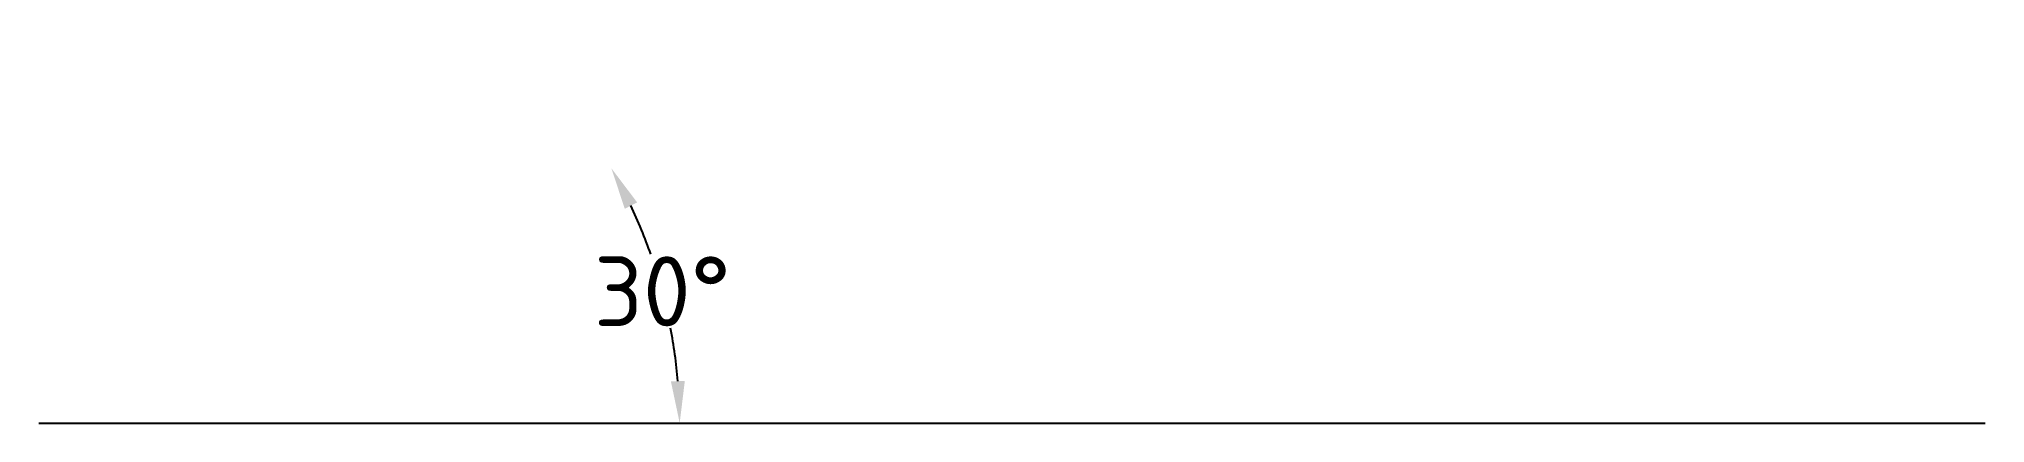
# Model space of a CAD drawing. Header units: millimetres. Extents: x 54 to 193, y 5 to 32.
import ezdxf

# ---------------------------------------------------------------- set-up
doc = ezdxf.new("R2010")
doc.units = ezdxf.units.MM
doc.header["$MEASUREMENT"] = 0
doc.styles.get("Standard").update_dxf_attribs({"font": 'isocpeur.ttf'})
doc.dimstyles.get("Standard").update_dxf_attribs({"dimtxt": 5, "dimasz": 3, "dimexe": 0.18, "dimexo": 0.0625, "dimgap": 0.09, "dimtad": 0, "dimtih": 1, "dimtoh": 1, "dimdec": 0, "dimzin": 0, "dimdsep": 46, "dimtxsty": 'Standard', "dimcen": 0.09, "dimadec": 0, "dimazin": 0, "dimtfac": 1, "dimtdec": 0, "dimtofl": 0, "dimtmove": 0, "dimatfit": 3, "dimfxl": 1, "dimtolj": 1, "dimtzin": 0, "dimarcsym": 0})

# ---------------------------------------------------------------- blocks, each defined once
blk = doc.blocks.new('*D1')
at = {"color": 0, "lineweight": -2, "transparency": 16777216}
for start, end in [(19.3517, 25.2833), (4.7167, 10.7353)]:
    blk.add_arc((63.15, 4.97), 36.45, start, end, dxfattribs=at)
at = {"color": 0, "transparency": 16777216}
for points in [[(95.67, 20.31), (96.56, 20.77), (94.72, 23.2)], [(99.98, 7.99), (98.98, 7.95), (99.61, 4.97)]]:
    blk.add_solid(points, dxfattribs=at)
at = {"layer": 'Defpoints', "color": 0, "transparency": 16777216}
for p in [(110.78, 32.47), (99.05, 11.3), (53.68, 4.97), (63.15, 4.97), (185.42, 4.97)]:
    blk.add_point(p, dxfattribs=at)
at = {"color": 0, "transparency": 16777216, "insert": (98.36, 14.4), "char_height": 5, "attachment_point": 5}
blk.add_mtext('\\A1;30°', dxfattribs=at)

msp = doc.modelspace()

# ---------------------------------------------------------------- linework, layer by layer
for p, q in [((53.68, 4.97), (185.42, 4.97)), ((185.42, 4.97), (193.18, 4.97))]:
    msp.add_line(p, q)

# ---------------------------------------------------------------- dimensions: what is measured, and where the dimension line sits
dim = msp.add_angular_dim_2l(base=(99.05, 11.3), line1=((53.68, 4.97), (185.42, 4.97)), line2=((63.15, 4.97), (110.78, 32.47)), dimstyle='Standard')
dim.commit()
dim.dimension.update_dxf_attribs({"geometry": '*D1', "text_midpoint": (98.36, 14.4)})

doc.saveas('drawing.dxf')
